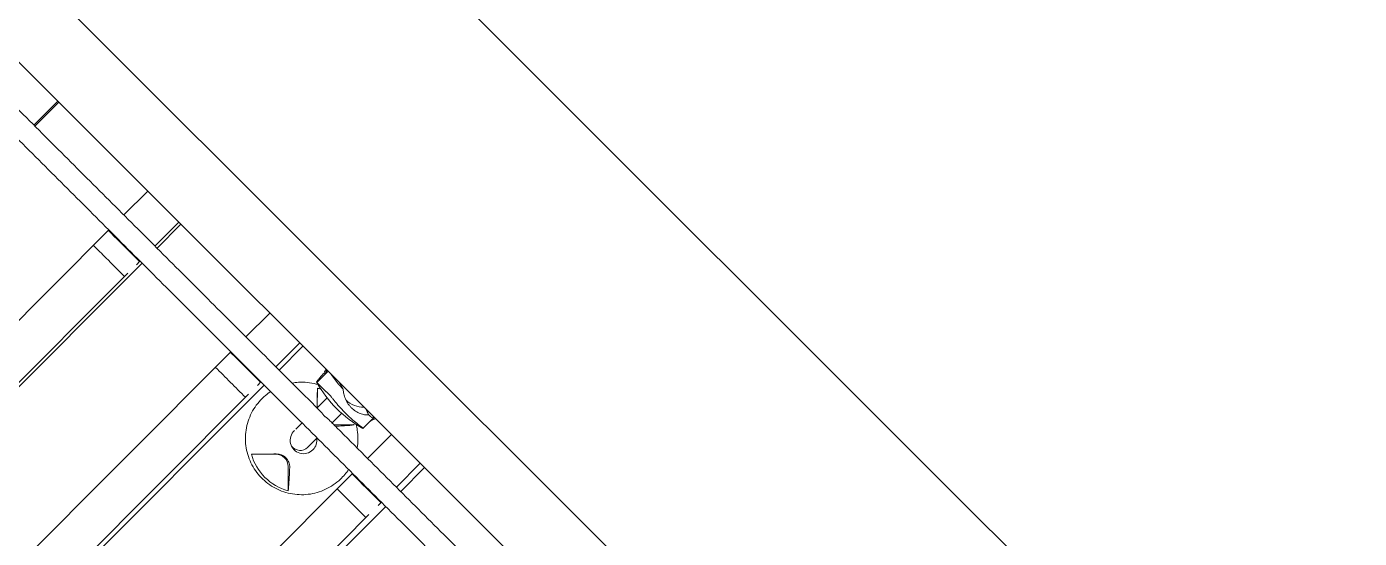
# Model space of a CAD drawing. Header units: metres. Extents: x 859577 to 860336, y 1645916 to 1646650.
# Drawn here: x 859958.378 to 859959.385, y 1646443.017 to 1646443.403 of the extents above; entities that cross this region are included whole.
import ezdxf

# ---------------------------------------------------------------- set-up
doc = ezdxf.new("R2010")
doc.units = ezdxf.units.M
doc.layers.add('A-ACCESORIOS', color=30, linetype='Continuous', lineweight=20)
doc.layers.add('PISO', color=31, linetype='Continuous', lineweight=15)

# ---------------------------------------------------------------- blocks, each defined once
blk = doc.blocks.new('vr10-13')
at = {"layer": 'A-ACCESORIOS', "linetype": 'Continuous', "lineweight": 0}
for p, q in [((3.1501, 1.1066), (0.8451, 1.1066)), ((3.1511, 1.0516), (0.8441, 1.0516)), ((2.0795, 1.0516), (2.0795, 1.0261)), ((2.0807, 1.0516), (2.0807, 1.0261)), ((2.1756, 1.0261), (2.1756, 1.0516)), ((2.2088, 1.0516), (2.2088, 1.0261)), ((2.2111, 1.0516), (2.2111, 1.0261)), ((2.3059, 1.0261), (2.3059, 1.0516)), ((2.3379, 1.0516), (2.3379, 1.0261)), ((2.3413, 1.0516), (2.3413, 1.0261)), ((2.3681, 1.0516), (2.3681, 1.0464)), ((2.3716, 1.0516), (2.3807, 1.0503)), ((2.4162, 1.0503), (2.417, 1.0516)), ((2.4173, 1.0516), (2.4173, 1.0464)), ((2.4358, 1.0261), (2.4358, 1.0516)), ((2.4665, 1.0516), (2.4665, 1.0261)), ((2.4711, 1.0516), (2.4711, 1.0261)), ((2.3681, 1.0396), (2.3681, 1.0464)), ((2.3714, 1.0369), (2.3818, 1.0264)), ((2.3818, 1.0368), (2.3818, 1.0261)), ((2.3978, 1.0385), (2.3978, 1.0385)), ((2.3998, 1.0261), (2.4106, 1.0369)), ((2.4173, 1.0396), (2.4173, 1.0464)), ((2.3978, 1.0363), (2.3978, 1.0261)), ((2.1756, 0.4981), (2.1756, 1.0101)), ((2.2088, 1.0101), (2.2088, 1.0062)), ((2.2111, 1.0101), (2.2111, 0.4981)), ((2.3059, 0.4981), (2.3059, 1.0101)), ((2.3379, 1.0101), (2.3379, 1.0063)), ((2.3413, 1.0101), (2.3413, 0.4981)), ((2.3818, 1.0101), (2.3818, 1.0034)), ((2.3978, 1.0101), (2.3978, 1)), ((2.4358, 0.4981), (2.4358, 1.0101)), ((2.4665, 1.0101), (2.4665, 1.0065)), ((2.4711, 1.0101), (2.4711, 0.4981)), ((2.2088, 0.997), (2.2088, 0.5112)), ((2.3379, 0.9969), (2.3379, 0.5113)), ((2.4665, 0.9968), (2.4665, 0.5115)), ((2.3714, 0.9663), (2.3843, 0.9793)), ((2.3976, 0.9793), (2.4106, 0.9663))]:
    blk.add_line(p, q, dxfattribs=at)
for centre, major_axis, ratio, start_param, end_param in [((2.3927, 1.0651), (0, -0.0194), 0.994056, 0.023948, 0.801296), ((2.3927, 1.127), (0, -0.0908), 0.994056, 6.007357, 6.559014), ((2.391, 1.0016), (0, 0.0404), 0.994145, 0.442243, 0.509592), ((2.391, 1.0016), (0, 0.0404), 0.994145, 5.87526, 5.875274), ((2.391, 1.0016), (0, 0.0404), 0.994145, 5.773593, 5.812441), ((2.3919, 1.0016), (0, -0.0101), 0.994145, 1.570796, 2.519622), ((2.3919, 1.0016), (0, -0.0101), 0.994145, 4.672518, 7.853982), ((2.3898, 1), (0.008, 0), 0.995101, 4.560217, 6.283185), ((2.391, 0.9726), (0, 0.0095), 0.994145, 5.497787, 7.068583), ((2.391, 1.0016), (0, 0.0404), 0.994145, 2.632, 3.651185)]:
    blk.add_ellipse(centre, major_axis=major_axis, ratio=ratio, start_param=start_param, end_param=end_param, dxfattribs=at)
for points, weights in [([(2.3664, 1.0502), (2.3662, 1.0507), (2.366, 1.0512), (2.3658, 1.0516)], [1, 0.991308872834, 0.984611783979, 0.979908733437]), ([(2.3667, 1.0516), (2.3677, 1.05), (2.3681, 1.0483), (2.3681, 1.0464)], [0.934807757992, 0.932341880643, 0.954072627979, 1]), ([(2.3801, 1.0516), (2.382, 1.0511), (2.3839, 1.0505), (2.3857, 1.05)], [0.999231675705, 0.998624458135, 0.998880566234, 1]), ([(2.3807, 1.0503), (2.3815, 1.0502), (2.3832, 1.0501), (2.3857, 1.05)], [1, 0.973269229067, 0.973269229067, 1]), ([(2.4131, 1.05), (2.4116, 1.0505), (2.4101, 1.0511), (2.4085, 1.0516)], [1, 0.998880566234, 0.998624458135, 0.999231675705]), ([(2.4131, 1.05), (2.4151, 1.0501), (2.4161, 1.0502), (2.4162, 1.0503)], [1, 0.973269229067, 0.973269229067, 1]), ([(2.4173, 1.0464), (2.4173, 1.0483), (2.4178, 1.05), (2.4188, 1.0516)], [1, 0.954072689771, 0.932341961611, 0.934807815518]), ([(2.3807, 1.0398), (2.3765, 1.0396), (2.3723, 1.0395), (2.3681, 1.0396)], [1, 0.99951768639, 0.99951768639, 1]), ([(2.4173, 1.0396), (2.4169, 1.0395), (2.4166, 1.0396), (2.4162, 1.0398)], [1, 0.99951768639, 0.99951768639, 1])]:
    blk.add_rational_spline(points, weights, degree=3, dxfattribs=at)
for points, knots in [([(2.3664, 1.0502), (2.3666, 1.0497), (2.3668, 1.0491), (2.367, 1.0479), (2.3671, 1.0473), (2.3671, 1.0467)], [0, 0, 0, 0, 0.001801452, 0.001801452, 0.003602904, 0.003602904, 0.003602904, 0.003602904]), ([(2.4001, 1.0445), (2.3998, 1.0445), (2.3994, 1.0445), (2.3987, 1.0446), (2.3984, 1.0446), (2.3973, 1.0447), (2.3967, 1.0448), (2.3956, 1.045), (2.3953, 1.0451), (2.3946, 1.0453), (2.3943, 1.0454), (2.3933, 1.0457), (2.3927, 1.0459), (2.3914, 1.0464), (2.3908, 1.0467), (2.3897, 1.0473), (2.3891, 1.0476), (2.3881, 1.0482), (2.3876, 1.0486), (2.3866, 1.0493), (2.3862, 1.0496), (2.3857, 1.05)], [0.0173685, 0.0173685, 0.0173685, 0.0173685, 0.01841269, 0.01841269, 0.01945689, 0.01945689, 0.02154529, 0.02154529, 0.02258948, 0.02258948, 0.02363368, 0.02363368, 0.02572208, 0.02572208, 0.02781047, 0.02781047, 0.02989887, 0.02989887, 0.03198726, 0.03198726, 0.03407566, 0.03407566, 0.03407566, 0.03407566]), ([(2.4131, 1.05), (2.4125, 1.0492), (2.4117, 1.0485), (2.4104, 1.0476), (2.4099, 1.0473), (2.4089, 1.0467), (2.4084, 1.0464), (2.4073, 1.0459), (2.4067, 1.0457), (2.4055, 1.0453), (2.4048, 1.0451), (2.4029, 1.0447), (2.4015, 1.0445), (2.4001, 1.0445)], [0.0006161, 0.0006161, 0.0006161, 0.0006161, 0.0048042, 0.0048042, 0.00689825, 0.00689825, 0.0089923, 0.0089923, 0.01108635, 0.01108635, 0.0131804, 0.0131804, 0.0173685, 0.0173685, 0.0173685, 0.0173685]), ([(2.3552, 1.0261), (2.3561, 1.0274), (2.3571, 1.0287), (2.3612, 1.0333), (2.3647, 1.0362), (2.369, 1.0387), (2.3694, 1.0389), (2.3698, 1.0391)], [5.3286339, 5.3286339, 5.3286339, 5.3286339, 5.4416615, 5.4416615, 5.7618655, 5.7618655, 5.7931268, 5.7931268, 5.7931268, 5.7931268]), ([(2.3671, 1.0467), (2.3671, 1.0457), (2.3671, 1.0448), (2.3672, 1.0438), (2.3672, 1.0436), (2.3672, 1.0432), (2.3672, 1.043), (2.3673, 1.0424), (2.3673, 1.0421), (2.3674, 1.0414), (2.3674, 1.0411), (2.3675, 1.0407), (2.3675, 1.0404), (2.3675, 1.0402), (2.3676, 1.0401), (2.3676, 1.04), (2.3676, 1.0399), (2.3677, 1.0398), (2.3677, 1.0397), (2.3677, 1.0397)], [0, 0, 0, 0, 0.00305836, 0.00305836, 0.00382296, 0.00382296, 0.00458755, 0.00458755, 0.00611673, 0.00611673, 0.00764591, 0.00764591, 0.00917509, 0.00917509, 0.00993969, 0.00993969, 0.01070428, 0.01070428, 0.01223346, 0.01223346, 0.01223346, 0.01223346]), ([(2.3738, 1.0344), (2.3733, 1.0349), (2.3729, 1.0354), (2.3723, 1.036), (2.3721, 1.0362), (2.3717, 1.0366), (2.3715, 1.0367), (2.3714, 1.0369)], [0.000000486, 0.000000486, 0.000000486, 0.000000486, 0.002114988, 0.002114988, 0.003172238, 0.003172238, 0.004229489, 0.004229489, 0.004229489, 0.004229489]), ([(2.4001, 1.0385), (2.3991, 1.0385), (2.398, 1.0385), (2.3964, 1.0386), (2.3958, 1.0386), (2.3948, 1.0386), (2.3942, 1.0387), (2.3927, 1.0387), (2.3917, 1.0388), (2.3902, 1.0389), (2.3897, 1.039), (2.3888, 1.0391), (2.3883, 1.0391), (2.387, 1.0392), (2.3862, 1.0393), (2.3846, 1.0395), (2.3839, 1.0395), (2.383, 1.0396), (2.3827, 1.0397), (2.3822, 1.0397), (2.382, 1.0397), (2.3813, 1.0398), (2.381, 1.0398), (2.3807, 1.0398)], [0.02582839, 0.02582839, 0.02582839, 0.02582839, 0.0290553, 0.0290553, 0.03066876, 0.03066876, 0.03228222, 0.03228222, 0.03550913, 0.03550913, 0.03712259, 0.03712259, 0.03873604, 0.03873604, 0.04196296, 0.04196296, 0.04518987, 0.04518987, 0.04680333, 0.04680333, 0.04841679, 0.04841679, 0.0516437, 0.0516437, 0.0516437, 0.0516437]), ([(2.4162, 1.0398), (2.4161, 1.0398), (2.416, 1.0398), (2.4157, 1.0397), (2.4156, 1.0397), (2.4153, 1.0397), (2.4151, 1.0396), (2.4145, 1.0395), (2.414, 1.0395), (2.4131, 1.0394), (2.4128, 1.0393), (2.4122, 1.0392), (2.4118, 1.0392), (2.4107, 1.0391), (2.4099, 1.039), (2.4086, 1.0389), (2.4082, 1.0388), (2.4073, 1.0387), (2.4068, 1.0387), (2.4054, 1.0386), (2.4044, 1.0386), (2.4028, 1.0385), (2.4023, 1.0385), (2.4012, 1.0385), (2.4007, 1.0385), (2.4001, 1.0385)], [0.0000002, 0.0000002, 0.0000002, 0.0000002, 0.00322872, 0.00322872, 0.00484298, 0.00484298, 0.00645725, 0.00645725, 0.00968577, 0.00968577, 0.01130003, 0.01130003, 0.01291429, 0.01291429, 0.01614282, 0.01614282, 0.01775708, 0.01775708, 0.01937134, 0.01937134, 0.02259987, 0.02259987, 0.02421413, 0.02421413, 0.02582839, 0.02582839, 0.02582839, 0.02582839]), ([(2.4106, 1.0369), (2.4104, 1.0366), (2.4101, 1.0362), (2.4096, 1.0356), (2.4095, 1.0354), (2.4091, 1.0349), (2.4089, 1.0347), (2.4087, 1.0344)], [0.000000242, 0.000000242, 0.000000242, 0.000000242, 0.002114103, 0.002114103, 0.003171033, 0.003171033, 0.004227963, 0.004227963, 0.004227963, 0.004227963]), ([(2.4116, 1.0381), (2.4128, 1.0374), (2.414, 1.0366), (2.4188, 1.0331), (2.422, 1.0298), (2.4246, 1.0261)], [0.5360198, 0.5360198, 0.5360198, 0.5360198, 0.6368251, 0.6368251, 0.9545514, 0.9545514, 0.9545514, 0.9545514]), ([(2.0009, 1.0261), (2.0043, 1.0261), (2.0076, 1.0261), (2.0209, 1.0261), (2.0309, 1.0261), (2.0591, 1.0261), (2.0772, 1.0261), (2.1134, 1.0261), (2.1316, 1.0261), (2.1678, 1.0261), (2.186, 1.0261), (2.2222, 1.0261), (2.2403, 1.0261), (2.2765, 1.0261), (2.2946, 1.0261), (2.3308, 1.0261), (2.3489, 1.0261), (2.3735, 1.0261), (2.3801, 1.0261), (2.3867, 1.0261)], [0, 0, 0, 0, 10.000009, 10.000009, 40.000256, 40.000256, 94.386007, 94.386007, 148.801735, 148.801735, 203.247567, 203.247567, 257.712372, 257.712372, 312.184973, 312.184973, 366.654175, 366.654175, 386.480342, 386.480342, 386.480342, 386.480342]), ([(2.3867, 1.0261), (2.3868, 1.0261), (2.3869, 1.0261), (2.3873, 1.026), (2.3875, 1.026), (2.388, 1.0259), (2.3883, 1.0258), (2.3889, 1.0258), (2.3892, 1.0257), (2.3896, 1.0257), (2.3897, 1.0257), (2.3898, 1.0257), (2.3898, 1.0257), (2.3898, 1.0257), (2.3899, 1.0257), (2.3899, 1.0257), (2.3899, 1.0257), (2.39, 1.0257), (2.39, 1.0257), (2.3902, 1.0257), (2.3904, 1.0257), (2.3907, 1.0257), (2.3909, 1.0258), (2.3914, 1.0258), (2.3917, 1.0259), (2.3922, 1.026), (2.3925, 1.026), (2.3928, 1.0261), (2.393, 1.0261), (2.393, 1.0261)], [0.000475, 0.000475, 0.000475, 0.000475, 1.111066, 1.111066, 2.13623, 2.13623, 2.992015, 2.992015, 3.980859, 3.980859, 4.163838, 4.163838, 4.253838, 4.253838, 4.324258, 4.324258, 4.402037, 4.402037, 4.528703, 4.528703, 4.956895, 4.956895, 5.636968, 5.636968, 6.6706, 6.6706, 7.843822, 7.843822, 8.910818, 8.910818, 8.910818, 8.910818]), ([(2.393, 1.0261), (2.3964, 1.0261), (2.3997, 1.0261), (2.4129, 1.0261), (2.4229, 1.0261), (2.4508, 1.0261), (2.4688, 1.0261), (2.5047, 1.0261), (2.5227, 1.0261), (2.5585, 1.0261), (2.5765, 1.0261), (2.6122, 1.0261), (2.6301, 1.0261), (2.6658, 1.0261), (2.6837, 1.0261), (2.7193, 1.0261), (2.737, 1.0261), (2.7629, 1.0261), (2.771, 1.0261), (2.7792, 1.0261)], [0, 0, 0, 0, 10.000009, 10.000009, 40.000255, 40.000255, 94.415369, 94.415369, 148.81575, 148.81575, 203.234754, 203.234754, 257.668387, 257.668387, 312.109976, 312.109976, 366.552795, 366.552795, 391.486207, 391.486207, 391.486207, 391.486207]), ([(2.7976, 1.0101), (2.7943, 1.0101), (2.7911, 1.0101), (2.7781, 1.0101), (2.7683, 1.0101), (2.7408, 1.0101), (2.723, 1.0101), (2.6874, 1.0101), (2.6696, 1.0101), (2.6339, 1.0101), (2.616, 1.0101), (2.5802, 1.0101), (2.5623, 1.0101), (2.5264, 1.0101), (2.5085, 1.0101), (2.4725, 1.0101), (2.4545, 1.0101), (2.4185, 1.0101), (2.4005, 1.0101), (2.3644, 1.0101), (2.3464, 1.0101), (2.3103, 1.0101), (2.2922, 1.0101), (2.256, 1.0101), (2.2379, 1.0101), (2.2016, 1.0101), (2.1835, 1.0101), (2.1472, 1.0101), (2.1291, 1.0101), (2.0928, 1.0101), (2.0746, 1.0101), (2.0368, 1.0101), (2.0172, 1.0101), (1.9976, 1.0101)], [0, 0, 0, 0, 10.000009, 10.000009, 40.000255, 40.000255, 94.42848, 94.42848, 148.865131, 148.865131, 203.307781, 203.307781, 257.749678, 257.749678, 312.18409, 312.18409, 366.604332, 366.604332, 421.00525, 421.00525, 475.424808, 475.424808, 529.873199, 529.873199, 584.339352, 584.339352, 638.812122, 638.812122, 693.280317, 693.280317, 747.732739, 747.732739, 806.61394, 806.61394, 806.61394, 806.61394]), ([(2.1756, 1.0096), (2.184, 1.0096), (2.1924, 1.0096), (2.2034, 1.0096), (2.2061, 1.0096), (2.2088, 1.0096)], [178.084793, 178.084793, 178.084793, 178.084793, 203.250477, 203.250477, 211.37244, 211.37244, 211.37244, 211.37244]), ([(2.3059, 1.0096), (2.3071, 1.0096), (2.3082, 1.0096), (2.3189, 1.0096), (2.3284, 1.0096), (2.3379, 1.0096)], [308.670295, 308.670295, 308.670295, 308.670295, 312.183879, 312.183879, 340.805889, 340.805889, 340.805889, 340.805889]), ([(2.4315, 1.0101), (2.4321, 1.0069), (2.4324, 1.0037), (2.4322, 0.9959), (2.4313, 0.9914), (2.4282, 0.9829), (2.426, 0.9788), (2.4204, 0.9717), (2.417, 0.9686), (2.4094, 0.9636), (2.4052, 0.9617), (2.3965, 0.9594), (2.3919, 0.9589), (2.3829, 0.9594), (2.3784, 0.9604), (2.37, 0.9638), (2.3661, 0.9661), (2.3591, 0.9719), (2.3561, 0.9754), (2.3514, 0.9831), (2.3496, 0.9874), (2.3475, 0.9962), (2.3472, 1.0008), (2.3477, 1.0069), (2.3479, 1.0085), (2.3483, 1.0101)], [1.368641, 1.368641, 1.368641, 1.368641, 1.598384, 1.598384, 1.920149, 1.920149, 2.241504, 2.241504, 2.561912, 2.561912, 2.881212, 2.881212, 3.199686, 3.199686, 3.517937, 3.517937, 3.836654, 3.836654, 4.156344, 4.156344, 4.477131, 4.477131, 4.798707, 4.798707, 4.914544, 4.914544, 4.914544, 4.914544]), ([(2.2088, 0.9936), (2.2022, 0.9936), (2.1956, 0.9936), (2.1846, 0.9936), (2.1801, 0.9936), (2.1756, 0.9936)], [564.515071, 564.515071, 564.515071, 564.515071, 584.354198, 584.354198, 597.802744, 597.802744, 597.802744, 597.802744]), ([(2.4665, 0.9936), (2.4644, 0.9936), (2.4622, 0.9936), (2.452, 0.9936), (2.4439, 0.9936), (2.4358, 0.9936)], [305.65208, 305.65208, 305.65208, 305.65208, 312.182303, 312.182303, 336.628396, 336.628396, 336.628396, 336.628396]), ([(2.3918, 0.9828), (2.3915, 0.9828), (2.3912, 0.9828), (2.3905, 0.9828), (2.3902, 0.9827), (2.3892, 0.9825), (2.3886, 0.9823), (2.3873, 0.9818), (2.3867, 0.9815), (2.3856, 0.9807), (2.3851, 0.9803), (2.3846, 0.9798)], [0.008164918, 0.008164918, 0.008164918, 0.008164918, 0.009167239, 0.009167239, 0.01016956, 0.01016956, 0.012174201, 0.012174201, 0.014178842, 0.014178842, 0.016183483, 0.016183483, 0.016183483, 0.016183483]), ([(2.3989, 0.9798), (2.3985, 0.9803), (2.398, 0.9807), (2.3972, 0.9813), (2.3969, 0.9814), (2.3963, 0.9818), (2.396, 0.9819), (2.3951, 0.9823), (2.3945, 0.9825), (2.3935, 0.9827), (2.3932, 0.9828), (2.3925, 0.9828), (2.3922, 0.9828), (2.3918, 0.9828)], [0.000143327, 0.000143327, 0.000143327, 0.000143327, 0.002148725, 0.002148725, 0.003151424, 0.003151424, 0.004154123, 0.004154123, 0.006159521, 0.006159521, 0.00716222, 0.00716222, 0.008164918, 0.008164918, 0.008164918, 0.008164918]), ([(2.3738, 0.9688), (2.3733, 0.9683), (2.3729, 0.9679), (2.3723, 0.9673), (2.3721, 0.9671), (2.3717, 0.9667), (2.3715, 0.9665), (2.3714, 0.9663)], [0.000000486, 0.000000486, 0.000000486, 0.000000486, 0.002114988, 0.002114988, 0.003172238, 0.003172238, 0.004229489, 0.004229489, 0.004229489, 0.004229489]), ([(2.4106, 0.9663), (2.4104, 0.9667), (2.4101, 0.967), (2.4096, 0.9677), (2.4095, 0.9679), (2.4091, 0.9683), (2.4089, 0.9686), (2.4087, 0.9688)], [0.000000242, 0.000000242, 0.000000242, 0.000000242, 0.002114103, 0.002114103, 0.003171033, 0.003171033, 0.004227963, 0.004227963, 0.004227963, 0.004227963])]:
    blk.add_open_spline(points, degree=3, knots=knots, dxfattribs=at)
for points in [[(2.3681, 1.0396), (2.368, 1.0396), (2.3679, 1.0397), (2.3677, 1.0397)], [(2.3818, 1.0263), (2.3791, 1.0291), (2.3764, 1.0318), (2.3738, 1.0344)], [(2.4087, 1.0344), (2.4064, 1.0317), (2.4039, 1.0289), (2.4014, 1.0261)], [(2.4358, 1.0096), (2.446, 1.0096), (2.4563, 1.0096), (2.4665, 1.0096)], [(2.3379, 0.9936), (2.3272, 0.9936), (2.3166, 0.9936), (2.3059, 0.9936)], [(2.3846, 0.9798), (2.3809, 0.976), (2.3773, 0.9724), (2.3738, 0.9688)], [(2.4087, 0.9688), (2.4057, 0.9724), (2.4024, 0.976), (2.3989, 0.9798)]]:
    blk.add_open_spline(points, degree=3, dxfattribs=at)

msp = doc.modelspace()

# ---------------------------------------------------------------- linework, layer by layer
at = {"layer": 'PISO'}
msp.add_lwpolyline([(859956.94593, 1646445.17994), (859960.03194, 1646442.09792), (859958.54899, 1646440.61305), (859955.46298, 1646443.69508)], close=True, dxfattribs=at)

# ---------------------------------------------------------------- block references
at = {"layer": 'A-ACCESORIOS', "rotation": 315.0369750842425}
msp.add_blockref('vr10-13', (859956.18699, 1646444.07217), dxfattribs=at)

doc.saveas('drawing.dxf')
